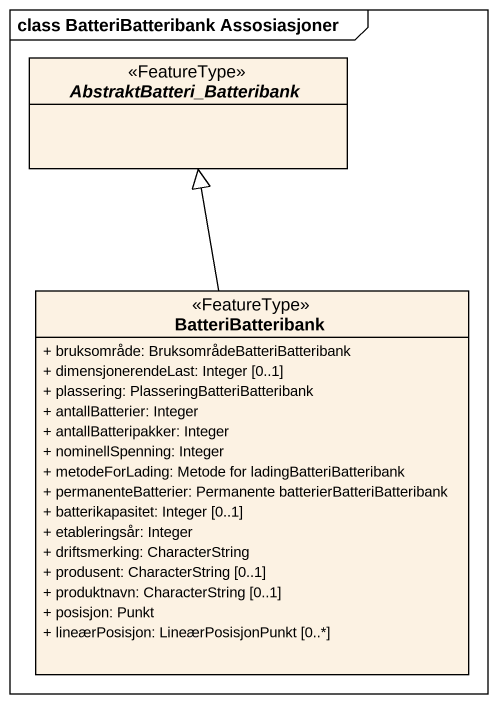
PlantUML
@startuml
mainframe class BatteriBatteribank Assosiasjoner
hide circle
hide empty members
skinparam classAttributeIconSize 0
abstract class AbstraktBatteri_Batteribank <<FeatureType>>
class BatteriBatteribank <<FeatureType>> {
  + bruksområde: BruksområdeBatteriBatteribank
  + dimensjonerendeLast: Integer [0..1]
  + plassering: PlasseringBatteriBatteribank
  + antallBatterier: Integer
  + antallBatteripakker: Integer
  + nominellSpenning: Integer
  + metodeForLading: Metode for ladingBatteriBatteribank
  + permanenteBatterier: Permanente batterierBatteriBatteribank
  + batterikapasitet: Integer [0..1]
  + etableringsår: Integer
  + driftsmerking: CharacterString
  + produsent: CharacterString [0..1]
  + produktnavn: CharacterString [0..1]
  + posisjon: Punkt
  + lineærPosisjon: LineærPosisjonPunkt [0..*]
}
BatteriBatteribank -up-|> AbstraktBatteri_Batteribank
@enduml
